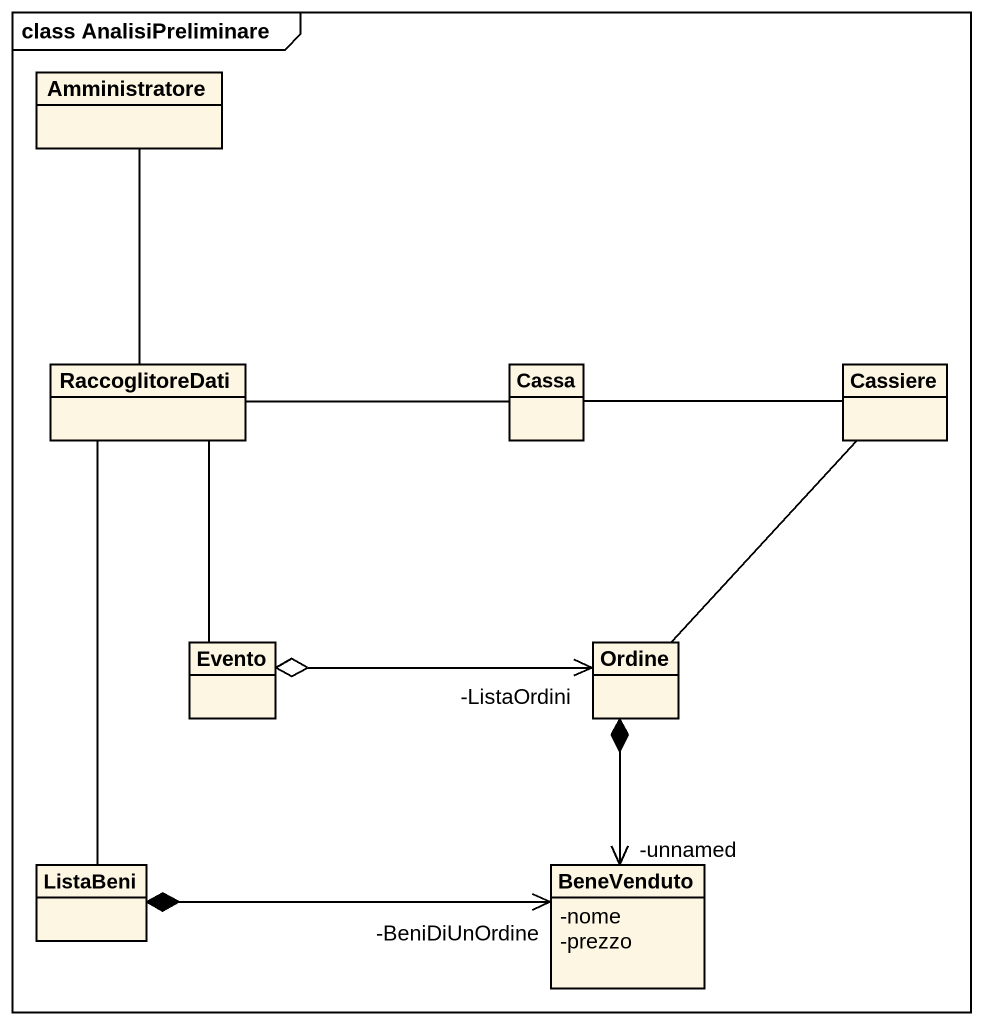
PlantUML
@startuml
mainframe class AnalisiPreliminare
hide circle
hide empty members
skinparam classAttributeIconSize 0
class Amministratore
class RaccoglitoreDati
class Cassa
class Cassiere
class Evento
class Ordine
class ListaBeni
class BeneVenduto {
  -nome
  -prezzo
}
Amministratore -- RaccoglitoreDati
RaccoglitoreDati -right- Cassa
RaccoglitoreDati -- Evento
RaccoglitoreDati -- ListaBeni
Cassiere -left- Cassa
Cassiere -- Ordine
Evento o-right-> "-ListaOrdini" Ordine
Ordine *--> "-BeniDiUnOrdine" BeneVenduto
ListaBeni *-right-> "-unnamed" BeneVenduto
@enduml
